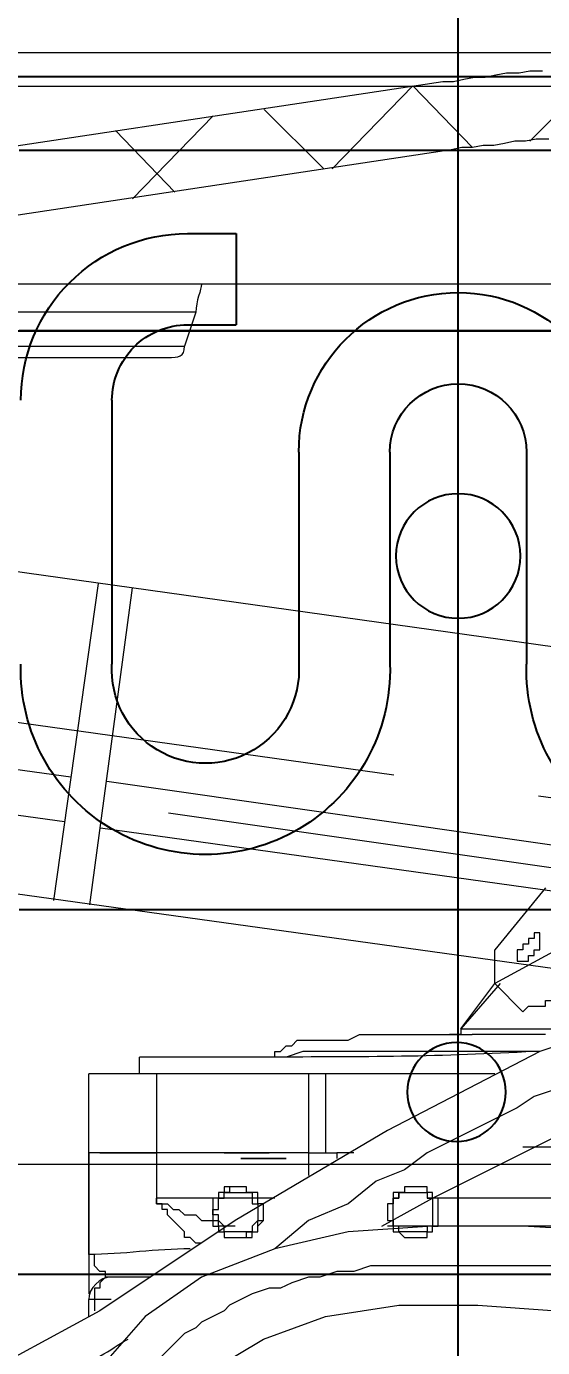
# Model space of a CAD drawing. Header units: millimetres. Extents: x 25083 to 52777, y 24772 to 45779.
# Drawn here: x 38530.2 to 38564.2, y 33862.8 to 33949.8 of the extents above; entities that cross this region are included whole.
import ezdxf

# ---------------------------------------------------------------- set-up
doc = ezdxf.new("R2010")
doc.units = ezdxf.units.MM
doc.layers.add('小车', color=7, linetype='Continuous')
doc.styles.get("Standard").update_dxf_attribs({"font": ''})
doc.styles.add('标准', font='', dxfattribs={"width": 0.667})
doc.styles.get('Standard').set_extended_font_data('SimSun')
doc.styles.get('标准').set_extended_font_data('FangSong_GB2312')
doc.dimstyles.new('ISO-25', dxfattribs={"dimtxt": 2.5, "dimasz": 2.5, "dimexe": 1.25, "dimexo": 0.625, "dimtad": 1, "dimtxsty": 'Standard', "dimcen": 2.5, "dimadec": 0, "dimazin": 0, "dimtfac": 1, "dimtmove": 0, "dimatfit": 3, "dimfxl": 1, "dimarcsym": 0})
doc.dimstyles.new('标准', dxfattribs={"dimtxt": 35, "dimasz": 4, "dimexe": 2, "dimexo": 0, "dimtad": 1, "dimdec": 1, "dimzin": 9, "dimdsep": 46, "dimtxsty": '标准', "dimcen": 0, "dimdle": 6, "dimazin": 2, "dimtfac": 1, "dimtdec": 1, "dimtmove": 0, "dimatfit": 3, "dimfxl": 1, "dimtolj": 1, "dimtzin": 0, "dimarcsym": 0})

# ---------------------------------------------------------------- blocks, each defined once
blk = doc.blocks.new('A$C6E4F4F8B')
for p, q in [((0, 70), (0, 0)), ((62.1, 63.918), (62.1, 6.083)), ((54.117, 39.5), (40.154, 39.5)), ((54.117, 30.5), (40.154, 30.5)), ((54.117, 24.5), (40.154, 24.5)), ((62.5, 17.168), (62.5, 20.366)), ((68.5, 20.366), (62.5, 20.366)), ((68.5, 17.168), (68.5, 20.366)), ((57.528, 12.195), (40.154, 12.195))]:
    blk.add_line(p, q)
at = {"color": 1}
blk.add_line((24, 63.918), (24, 6.083), dxfattribs=at)
blk.add_line((24, 63.918), (24, 6.083), dxfattribs=at)
at = {"color": 6, "ltscale": 15}
blk.add_line((74, 6.083), (74, 63.918), dxfattribs=at)
blk.add_circle((47.282, 35), 4.1, dxfattribs=at)
blk.add_circle((47.282, 35), 4.1, dxfattribs=at)
blk.add_circle((12, 34.887), 3.25)
for centre, radius, start, end in [((39.795, 51.652), 12.158, 88.3056, 271.6944), ((54.117, 35), 4.5, 270, 90), ((39.795, 18.348), 12.158, 88.3056, 271.6944), ((39.8, 18.348), 6.163, 86.70143, 273.29857), ((57.528, 17.168), 10.973, 270, 0), ((57.528, 17.168), 4.973, 270, 0)]:
    blk.add_arc(centre, radius, start, end)
at = {"ltscale": 15}
blk.add_arc((54.117, 35), 10.5, 270, 90, dxfattribs=at)
blk = doc.blocks.new('*D925')
at = {"color": 0, "lineweight": -2}
for p, q in [((29677.862, 34881.662), (29677.862, 32448.293)), ((40733.017, 34757.645), (40733.017, 32448.293)), ((29680.362, 32449.543), (40730.517, 32449.543))]:
    blk.add_line(p, q, dxfattribs=at)
at = {"color": 0}
for points in [[(29680.362, 32449.96), (29680.362, 32449.127), (29677.862, 32449.543)], [(40730.517, 32449.127), (40730.517, 32449.96), (40733.017, 32449.543)]]:
    blk.add_solid(points, dxfattribs=at)
at = {"layer": 'DEFPOINTS', "color": 0}
for p in [(29677.862, 34882.287), (40733.017, 34758.27), (40733.017, 32449.543)]:
    blk.add_point(p, dxfattribs=at)
at = {"color": 0, "insert": (35205.439, 32451.628), "char_height": 2.5, "attachment_point": 5}
blk.add_mtext('11055,15', dxfattribs=at)
blk = doc.blocks.new('zw$D2F4')
at = {"color": 7, "lineweight": 5}
for points in [[(766.485, 871.58), (766.485, 1149.356)], [(753.487, 840.385), (753.487, 1147.128)], [(768.713, 871.951), (768.713, 1147.499)], [(751.631, 949.565), (751.631, 1037.948)], [(749.402, 1037.206), (749.402, 950.308)], [(748.66, 1036.463), (748.66, 951.422)], [(707.439, 908.715), (706.325, 916.885), (702.983, 926.912), (697.784, 936.939), (691.842, 946.965), (685.9, 955.878), (681.072, 964.791), (677.73, 973.703)], [(685.529, 956.621), (686.643, 956.621)], [(686.643, 956.249), (686.643, 956.621)], [(687.757, 956.621), (687.014, 956.621)], [(688.5, 956.621), (687.757, 956.621)], [(689.614, 956.621), (688.5, 956.621)], [(688.5, 955.878), (688.871, 956.249), (689.614, 956.249), (689.614, 956.621)], [(696.298, 956.621), (689.614, 956.621)], [(689.614, 956.621), (696.298, 956.621)], [(696.298, 956.621), (701.497, 956.621)], [(696.298, 956.621), (701.497, 956.621)], [(696.298, 955.878), (696.298, 956.621)], [(686.643, 956.249), (685.9, 956.249)], [(686.643, 955.135), (686.643, 956.249)], [(688.128, 955.135), (688.128, 955.507), (687.757, 955.878), (687.386, 955.878), (687.386, 956.249), (686.643, 956.249)], [(688.128, 955.507), (688.5, 955.507), (688.5, 955.878)], [(696.298, 953.65), (696.298, 955.878)], [(696.298, 955.878), (696.298, 955.135)], [(689.985, 907.973), (690.356, 914.657), (691.099, 921.713), (691.47, 928.026), (691.47, 933.968), (691.099, 939.538), (689.985, 944.366), (688.128, 949.194), (685.529, 952.907), (682.558, 955.507)], [(688.128, 955.135), (688.128, 955.507)], [(688.128, 952.536), (688.128, 955.135)], [(696.298, 955.135), (696.298, 954.393)], [(696.298, 954.393), (696.298, 953.65)], [(687.386, 908.344), (687.386, 911.686), (687.757, 913.543), (687.757, 916.143), (688.128, 919.485), (688.128, 920.97), (688.5, 923.57), (688.871, 925.798), (688.871, 938.053), (688.5, 939.167), (688.5, 940.281), (688.128, 941.395), (688.128, 942.138), (687.757, 943.252), (687.386, 943.995), (687.386, 944.737), (687.014, 945.851), (686.643, 946.594), (686.271, 947.337), (685.9, 947.708), (685.157, 949.194), (684.786, 949.565), (684.415, 950.308), (682.186, 952.536)], [(696.298, 952.164), (696.298, 953.65)], [(696.298, 953.65), (696.298, 952.907)], [(701.497, 953.279), (702.611, 953.279)], [(702.611, 945.48), (702.611, 953.279)], [(696.298, 952.907), (696.298, 952.164)], [(690.356, 949.194), (690.356, 949.565), (690.728, 949.936), (690.728, 950.308), (691.099, 950.308), (692.213, 951.422), (692.585, 951.422), (692.585, 951.793), (692.956, 951.793), (692.956, 952.164), (693.327, 952.164)], [(693.327, 952.164), (692.956, 952.164), (692.956, 951.422), (692.585, 951.05), (692.585, 950.679), (692.213, 950.308), (692.213, 949.565), (691.842, 949.194), (691.842, 948.08)], [(696.298, 952.164), (693.327, 952.164)], [(701.497, 952.164), (696.298, 952.164)], [(696.298, 942.138), (696.298, 952.164)], [(701.497, 942.138), (701.497, 952.164)], [(679.587, 951.05), (681.815, 948.822), (684.043, 945.109), (685.529, 941.024), (686.271, 936.196), (686.271, 930.997), (685.9, 925.798), (685.529, 919.856)], [(751.631, 949.565), (749.402, 950.308)], [(692.213, 948.451), (691.47, 948.451), (691.47, 948.08), (691.099, 948.08), (691.099, 947.708), (690.728, 947.708), (690.728, 945.851), (691.099, 945.851), (691.099, 945.48), (691.47, 945.48), (691.842, 945.109), (692.213, 945.109)], [(692.213, 948.451), (691.47, 948.451), (691.47, 948.08), (691.099, 948.08), (691.099, 947.708), (690.728, 947.708), (690.728, 946.223), (691.099, 946.223), (691.099, 945.48), (691.842, 945.48), (691.842, 945.109), (692.213, 945.109)], [(692.213, 945.48), (691.842, 945.48), (691.47, 945.851), (691.099, 945.851), (691.099, 946.223), (691.099, 947.708), (691.47, 947.708), (691.47, 948.08), (692.213, 948.08), (692.213, 948.451)], [(691.47, 946.965), (691.47, 947.708), (691.842, 948.08)], [(692.213, 945.109), (692.956, 945.109), (692.956, 945.48), (693.699, 945.48), (693.699, 945.851), (693.699, 946.223), (694.07, 946.223), (694.07, 947.337), (693.699, 947.337), (693.699, 948.08), (693.327, 948.08), (693.327, 948.451), (692.213, 948.451)], [(692.213, 945.109), (692.956, 945.109), (692.956, 945.48), (693.699, 945.48), (693.699, 945.851), (693.699, 946.223), (694.07, 946.223), (694.07, 947.708), (693.699, 947.708), (693.699, 948.08), (693.327, 948.08), (693.327, 948.451), (692.213, 948.451)], [(692.213, 948.451), (692.585, 948.451), (692.585, 948.08), (693.327, 948.08), (693.327, 947.708), (693.699, 947.708), (693.699, 945.851), (692.956, 945.851), (692.956, 945.48), (692.213, 945.48)], [(696.298, 944.737), (696.298, 947.708)], [(696.298, 947.708), (696.298, 944.737)], [(695.927, 946.594), (695.927, 943.623)], [(695.927, 943.623), (695.927, 946.594)], [(702.611, 945.109), (702.611, 945.48)], [(702.611, 944.737), (702.611, 945.109)], [(704.468, 908.715), (704.468, 912.058), (704.097, 913.172), (704.097, 913.914), (703.725, 915.029), (703.725, 916.514), (702.24, 920.97), (701.869, 922.456), (701.497, 923.57), (700.754, 924.684), (700.383, 926.169), (700.012, 927.283), (699.269, 928.397), (696.298, 934.339), (695.184, 935.825), (694.441, 937.681), (692.956, 939.538), (691.842, 942.138), (689.985, 944.366)], [(702.611, 944.366), (702.983, 944.366), (702.983, 943.995), (703.354, 943.623), (703.354, 943.252), (703.725, 942.88), (703.725, 939.538), (704.097, 938.796), (704.097, 932.854)], [(702.611, 943.623), (702.611, 944.366)], [(702.983, 926.912), (702.983, 942.509), (702.611, 943.623)], [(696.298, 942.138), (694.813, 942.138)], [(701.497, 942.138), (696.298, 942.138)], [(701.497, 941.024), (701.497, 942.138)], [(701.497, 941.024), (696.298, 941.024)], [(701.497, 938.796), (701.497, 941.024)], [(696.298, 940.281), (695.927, 940.281)], [(696.298, 939.167), (696.298, 940.281)], [(701.497, 929.883), (701.497, 938.796)], [(692.213, 936.939), (691.842, 936.939), (691.842, 936.567), (691.099, 936.567), (691.099, 936.196), (690.728, 935.825), (690.728, 934.339), (691.099, 934.339), (691.099, 933.968), (691.47, 933.968), (691.47, 933.597), (692.213, 933.597)], [(692.213, 936.939), (691.842, 936.939), (691.842, 936.567), (691.099, 936.567), (691.099, 936.196), (690.728, 935.825), (690.728, 934.339), (691.099, 934.339), (691.099, 933.968), (691.47, 933.968), (691.47, 933.597), (692.213, 933.597)], [(692.213, 933.968), (691.47, 933.968), (691.47, 934.339), (691.099, 934.339), (691.099, 934.711), (691.099, 936.196), (691.47, 936.196), (691.47, 936.567), (692.213, 936.567)], [(691.47, 937.31), (693.327, 933.968), (697.784, 925.055), (700.754, 916.514)], [(691.47, 922.827), (691.47, 936.939)], [(692.213, 933.597), (693.327, 933.597), (693.327, 933.968), (693.699, 933.968), (693.699, 934.339), (694.07, 934.339), (694.07, 935.825), (693.699, 935.825), (693.699, 936.196), (693.327, 936.196), (693.327, 936.567), (692.956, 936.567), (692.956, 936.939), (692.213, 936.939)], [(692.213, 933.597), (693.327, 933.597), (693.327, 933.968), (693.699, 933.968), (693.699, 934.339), (694.07, 934.339), (694.07, 935.825), (693.699, 935.825), (693.699, 936.567), (692.956, 936.567), (692.956, 936.939), (692.213, 936.939)], [(692.213, 936.567), (693.327, 936.567), (693.327, 936.196), (693.699, 936.196), (693.699, 935.825), (693.699, 934.339), (693.327, 934.339), (693.327, 933.968), (692.213, 933.968)], [(704.097, 932.482), (704.097, 932.854)], [(704.097, 932.854), (704.097, 932.111)], [(704.468, 932.111), (704.097, 932.111), (704.097, 932.482)], [(704.468, 932.111), (704.097, 932.111), (704.097, 932.482)], [(704.097, 932.111), (704.097, 931.368)], [(704.468, 932.111), (704.468, 925.798)], [(707.439, 929.512), (704.468, 932.111)], [(704.468, 932.111), (707.439, 929.883)], [(705.582, 928.026), (707.439, 929.883)], [(707.439, 929.883), (709.667, 929.883)], [(709.667, 925.798), (707.439, 929.883)], [(713.752, 926.541), (709.667, 929.883)], [(696.669, 921.342), (696.669, 928.026)], [(705.582, 928.026), (705.953, 927.655)], [(708.924, 928.397), (708.924, 927.655), (709.296, 927.655), (709.296, 927.283), (709.667, 927.283), (709.667, 926.912)], [(709.667, 928.397), (708.924, 928.397)], [(710.41, 926.912), (710.781, 926.912), (710.781, 927.283), (710.41, 927.283), (710.41, 927.655), (710.038, 927.655), (710.038, 928.026), (709.667, 928.026), (709.667, 928.397)], [(705.953, 927.655), (705.953, 926.541), (706.325, 926.541), (706.325, 925.798), (706.696, 925.798), (706.696, 925.055), (707.068, 925.055), (707.068, 924.684), (707.439, 924.313), (707.81, 923.941), (708.182, 923.57)], [(709.667, 926.912), (710.41, 926.912)]]:
    blk.add_lwpolyline(points, dxfattribs=at)
for points in [[(688.128, 955.135), (688.128, 955.878), (687.386, 956.621), (686.643, 956.621)], [(689.985, 949.936), (689.985, 952.164), (689.614, 954.393), (689.614, 956.621)], [(701.497, 952.164), (701.497, 953.65), (701.497, 955.135), (701.497, 956.621)], [(682.929, 955.878), (683.301, 955.135), (683.672, 954.764), (684.043, 954.021)], [(693.327, 947.708), (693.327, 949.194), (693.327, 950.679), (693.327, 952.164)], [(696.298, 951.05), (696.298, 951.422), (696.298, 951.793), (696.298, 952.164)], [(748.66, 951.422), (748.66, 950.679), (748.66, 950.308), (749.402, 950.308)], [(753.487, 949.194), (753.116, 949.194), (752.373, 949.565), (751.631, 949.565)], [(693.327, 944.366), (693.327, 945.48), (693.327, 946.594), (693.327, 947.708)], [(702.983, 927.283), (702.611, 933.225), (702.611, 938.796), (702.611, 944.737)], [(696.298, 942.138), (696.298, 941.766), (696.298, 941.395), (696.298, 941.024)], [(696.298, 941.024), (696.298, 940.652), (696.298, 940.281), (696.298, 940.281)], [(693.327, 921.342), (693.327, 925.427), (693.327, 929.883), (693.327, 934.339)], [(704.097, 926.541), (704.097, 928.026), (704.097, 929.883), (704.097, 931.368)]]:
    blk.add_open_spline(points, degree=3, dxfattribs=at)
blk = doc.blocks.new('*D468')
at = {"layer": 'DEFPOINTS', "color": 0}
for p in [(36394.726, 116814.498), (36374.449, 116811.675), (36378.59, 116781.931)]:
    blk.add_point(p, dxfattribs=at)
at = {"layer": '小车', "color": 0, "lineweight": -2}
for p, q in [((36394.726, 116814.498), (36388.79, 116857.133)), ((36374.449, 116811.675), (36396.706, 116814.773)), ((36398.315, 116788.715), (36395.277, 116810.536)), ((36378.59, 116781.931), (36400.847, 116785.029))]:
    blk.add_line(p, q, dxfattribs=at)
at = {"layer": '小车', "color": 0}
for points in [[(36395.937, 116810.628), (36394.617, 116810.444), (36394.726, 116814.498)], [(36398.975, 116788.807), (36397.654, 116788.623), (36398.866, 116784.754)]]:
    blk.add_solid(points, dxfattribs=at)
at = {"layer": '小车', "color": 0, "insert": (36409.434, 116840.295), "char_height": 35, "attachment_point": 5, "rotation": 277.92543, "style": '标准'}
blk.add_mtext('\\A1;30', dxfattribs=at)
blk = doc.blocks.new('A$C1A4175F5')
at = {"layer": '小车', "color": 7, "lineweight": 0}
for points in [[(1030.295, 742.484), (1031.134, 742.484), (1031.834, 742.344), (1032.674, 742.344), (1033.374, 742.204), (1034.074, 742.064), (1034.774, 742.064), (1035.474, 741.924), (1036.174, 741.784), (1036.874, 741.784)], [(1036.874, 741.784), (1076.77, 735.765)], [(1029.875, 738.004), (1030.714, 738.004), (1031.414, 737.864), (1032.114, 737.864), (1032.814, 737.724), (1033.514, 737.584), (1034.214, 737.584), (1034.914, 737.444), (1035.614, 737.444), (1036.314, 737.304)], [(1036.314, 737.304), (1076.21, 731.285)], [(992.358, 699.368), (1122.405, 717.566)], [(1062.491, 687.889), (1059.552, 708.747)], [(1060.111, 687.609), (1057.312, 708.467)], [(1061.371, 696.009), (1088.809, 699.788)], [(1061.791, 693.069), (1089.228, 696.849)], [(992.358, 678.23), (1122.405, 696.289)], [(1015.876, 689.569), (1058.992, 695.729)], [(1016.296, 686.63), (1059.412, 692.649)], [(1114.006, 670.531), (992.358, 670.531)]]:
    blk.add_lwpolyline(points, dxfattribs=at)
at = {"layer": '小车', "color": 3, "lineweight": 0}
for points in [[(1031.134, 737.864), (1026.095, 742.904)], [(1034.914, 737.444), (1038.834, 741.504)], [(1044.153, 736.044), (1038.834, 741.504)], [(1044.713, 736.044), (1048.633, 739.964)], [(1057.312, 734.085), (1051.992, 739.544)], [(1054.512, 734.505), (1058.432, 738.564)]]:
    blk.add_lwpolyline(points, dxfattribs=at)
at = {"layer": '小车', "color": 1, "lineweight": 0}
for points in [[(1040.094, 696.149), (1087.269, 702.728)], [(1021.195, 693.489), (1030.574, 694.749)], [(1007.757, 686.91), (1054.932, 693.629)]]:
    blk.add_lwpolyline(points, dxfattribs=at)
at = {"layer": '小车'}
dim = blk.add_aligned_dim(p1=(410.909, 592.677), p2=(406.768, 622.421), distance=-20.472, dimstyle='标准', dxfattribs=at)
dim.commit()
dim.dimension.update_dxf_attribs({"geometry": '*D468', "text_midpoint": (441.753, 651.042), "insert": (-35967.681, -116189.253)})
blk = doc.blocks.new('zw$50CE')
blk.add_blockref('zw$D2F4', (22.01, 103.569))
at = {"layer": '小车', "ltscale": 10, "xscale": -1, "rotation": 270}
blk.add_blockref('A$C1A4175F5', (47.032, 0), dxfattribs=at)

msp = doc.modelspace()

# ---------------------------------------------------------------- linework, layer by layer
msp.add_line((38558.63, 33290.649), (38558.63, 34123.983))
at = {"color": 1, "ltscale": 15}
msp.add_line((37659.964, 33946.483), (40674.281, 33946.483), dxfattribs=at)
at = {"ltscale": 15}
msp.add_line((29782.964, 33929.733), (40674.281, 33929.733), dxfattribs=at)

# ---------------------------------------------------------------- block references
at = {"rotation": 90}
msp.add_blockref('zw$50CE', (39594.481, 33157.316), dxfattribs=at)
at = {"xscale": -1, "rotation": 269.9999999999999}
msp.add_blockref('A$C6E4F4F8B', (38523.63, 33867.633), dxfattribs=at)

# ---------------------------------------------------------------- dimensions: what is measured, and where the dimension line sits
dim = msp.add_linear_dim(base=(40733.0166, 32449.5434), p1=(29677.8617, 34882.2868), p2=(40733.0166, 34758.2702), dimstyle='ISO-25')
dim.commit()
dim.dimension.update_dxf_attribs({"geometry": '*D925', "text_midpoint": (35205.4391, 32449.5434), "dimtype": 160})

doc.saveas('drawing.dxf')
